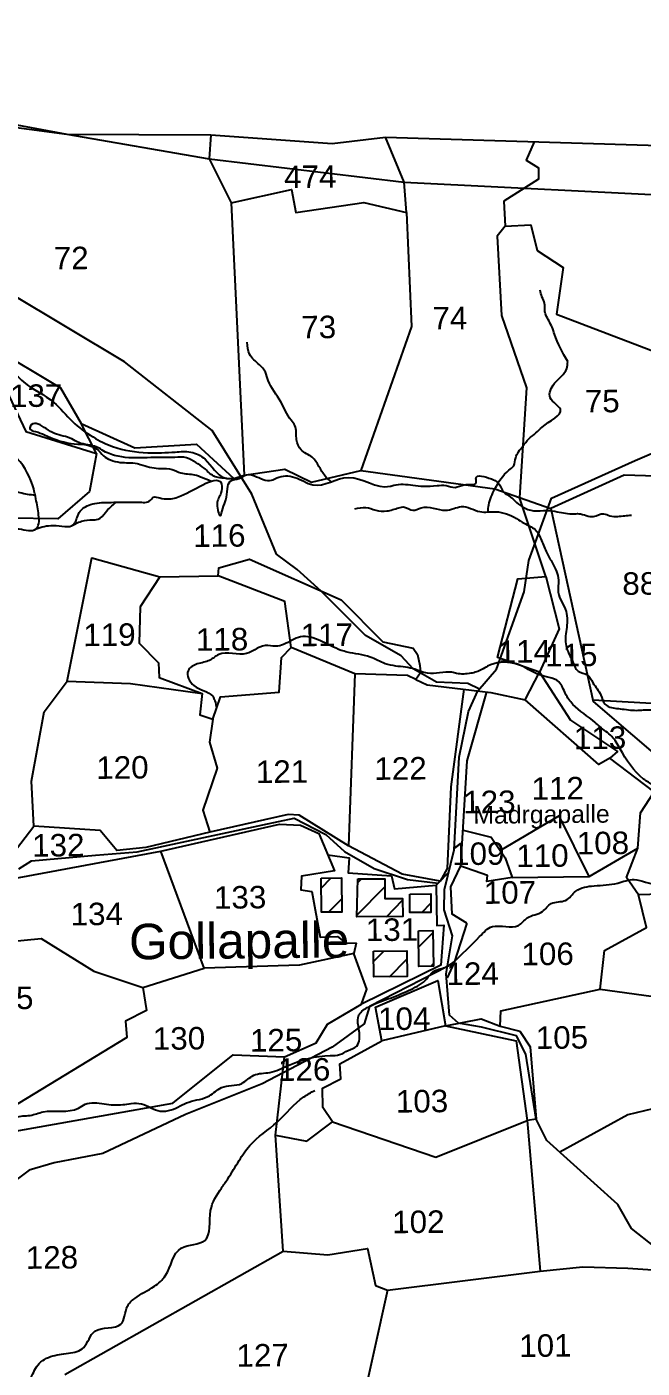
# Model space of a CAD drawing. Header units: inches. Extents: x 775404 to 782774, y 1566046 to 1574394.
# Drawn here: x 779540 to 780225, y 1570861 to 1572352 of the extents above; entities that cross this region are included whole.
import ezdxf
from ezdxf.enums import TextEntityAlignment as Align

# ---------------------------------------------------------------- set-up
doc = ezdxf.new("R2010")
doc.units = ezdxf.units.IN
doc.header["$MEASUREMENT"] = 0
for name, color, linetype in [('PLOT', 7, 'Continuous'), ('PLOT NO', 7, 'Continuous'), ('ROADS', 6, 'Continuous'), ('STREAM', 4, 'Continuous'), ('VILLAGE NAME', 1, 'Continuous')]:
    doc.layers.add(name, color=color, linetype=linetype)
doc.styles.get("Standard").update_dxf_attribs({"font": 'arial.ttf'})
doc.linetypes.add('DOTS', pattern='A,1e-06,-3,["●",Standard,S=3,R=0,X=-1.25,Y=-1.25],-3', length=6.000001)

msp = doc.modelspace()

# ---------------------------------------------------------------- hatches: boundary and pattern name
at = {"layer": 'PLOT'}
h = msp.add_hatch(dxfattribs=at)
h.set_pattern_fill('ANSI31', color=256, scale=197.263291, angle=0.51, style=0)
h.set_pattern_definition([(45.510009, (-725882.885, -1537707.97), (-17.59028522, 17.27988591), [])])
h.paths.add_polyline_path([(779991.9, 1571347.3), (779975.7, 1571347.2), (779976, 1571307.6), (779992.3, 1571307.8)])
h.paths.add_polyline_path([(779989.4, 1571388.2), (779966.1, 1571388), (779966.2, 1571367.4), (779989.6, 1571367.6)])
h.paths.add_polyline_path([(779958.1, 1571383.2), (779938.5, 1571383), (779938.3, 1571405.1), (779908.2, 1571404.9), (779907.1, 1571362.5), (779958.3, 1571362.9)])
h.paths.add_polyline_path([(779890.3, 1571406), (779867.4, 1571405.8), (779867.8, 1571367.7), (779890.7, 1571367.9)])
h.paths.add_polyline_path([(779962.8, 1571324.8), (779925.9, 1571324.5), (779926.1, 1571295.9), (779963.1, 1571296.2)])

# ---------------------------------------------------------------- linework, layer by layer
for points in [[(778893.2, 1573308.6), (778879.6, 1573194.5), (778923.9, 1573084.8), (779015.8, 1573076.8), (779073.6, 1573138.9), (779198.9, 1573241.1), (779270.5, 1573200.1), (779309.3, 1573134.2), (779330.3, 1573088.3), (779399.8, 1572959.1), (779553.7, 1572722.4), (779603.9, 1572661.9), (779619.8, 1572616.9), (779510.9, 1572460.5), (779440.8, 1572422.5), (779334.7, 1572272.8), (779372, 1572272.9), (779584.7, 1572232.9), (779744.8, 1572232.5), (779879.6, 1572222.6), (779939.1, 1572229.7), (780292.1, 1572219)], [(779744.8, 1572232.5), (779743, 1572205.5), (779767.6, 1572156.8), (779781.8, 1571853.9)], [(779767.6, 1572156.8), (779834.7, 1572171.5), (779839.4, 1572145.8), (779915, 1572156.9), (779962.5, 1572145.9), (779959.8, 1572179.6), (779939.1, 1572229.7)], [(780104.6, 1572224.7), (780095.4, 1572204.3), (780109.1, 1572195.7), (780109.2, 1572183.1), (780070.6, 1572158.4), (780072.3, 1572130.8), (780063.3, 1572119.8), (780068.1, 1572031.4), (780096, 1571951), (780088, 1571829)], [(779962.5, 1572145.9), (779968, 1572019.3), (779911.5, 1571858.9)], [(780072.3, 1572130.8), (780100.6, 1572132.2), (780107.9, 1572103.8), (780136.6, 1572084.8), (780129.4, 1572032.9), (780277.8, 1571976.1), (780300.4, 1571906), (780304.5, 1571853.4), (780299.6, 1571850.9), (780204.5, 1571853.7), (780123.1, 1571816.7)], [(779413.6, 1572019.9), (779500.6, 1571996.9), (779577.8, 1571951.1), (779600.6, 1571911.2), (779660.4, 1571884.3), (779728.9, 1571888.3), (779770.3, 1571850), (779781.8, 1571853.9), (779827, 1571860.5), (779856.7, 1571846), (779911.5, 1571858.9), (780060.8, 1571838.6), (780123.1, 1571816.7), (780170.1, 1571602), (780298.7, 1571492.1), (780448.1, 1571389.3), (780495.3, 1571397.3), (780534.4, 1571419.7), (780706, 1571446.7)], [(779389, 1571972.5), (779511.2, 1571961.3), (779539.1, 1571902.4), (779617.5, 1571877.8), (779600.6, 1571911.2)], [(779617.5, 1571877.8), (779610, 1571835.7), (779574.5, 1571805.3), (779465.4, 1571806.8), (779442.1, 1571778.9), (779414.1, 1571770.9)], [(780299.6, 1571850.9), (780293.6, 1571812.4), (780319.9, 1571696.1), (780330.9, 1571610.2), (780300.5, 1571596.2), (780169.7, 1571603.7)], [(779973, 1571626.5), (779985.3, 1571620.7), (780056.1, 1571612.2), (780094.5, 1571604), (780110.3, 1571634.9), (780063.5, 1571651), (780086.1, 1571738.7), (780117.4, 1571741.1), (780088, 1571829)], [(779499.3, 1571400.5), (779547.8, 1571463.4), (779545.4, 1571513.4), (779559.5, 1571590.7), (779584.9, 1571624.8), (779612.4, 1571762.1), (779688, 1571740.8), (779753, 1571741.9), (779753.9, 1571750.8), (779787.9, 1571760.4), (779889.6, 1571715.1), (779936.1, 1571668.5), (779969.9, 1571661.4), (779974.8, 1571654.3), (779977.3, 1571642), (779977.9, 1571634), (779973, 1571626.5), (779963.4, 1571630.9), (779904.9, 1571632.8), (779834.2, 1571662.2), (779827, 1571713.5), (779753, 1571741.9)], [(779688, 1571740.8), (779666.4, 1571707.5), (779665.2, 1571667.1), (779686.7, 1571645.2), (779687.3, 1571629), (779735.1, 1571611.2)], [(780117.4, 1571741.1), (780132.1, 1571683), (780110.3, 1571634.9)], [(779584.9, 1571624.8), (779655.5, 1571622), (779735.1, 1571611.2), (779732.6, 1571587.5), (779747.2, 1571582.5), (779755.4, 1571607.4), (779820.9, 1571612.6), (779823.3, 1571651.2), (779834.2, 1571662.2)], [(779904.9, 1571632.8), (779898, 1571441.8), (779842.9, 1571475.8), (779830.9, 1571476.3), (779743.8, 1571457)], [(780110.3, 1571634.9), (780144.8, 1571581.2), (780197.2, 1571546.5), (780188.5, 1571539.1)], [(780026.3, 1571615.8), (780011.6, 1571507.2), (780007.8, 1571416.4), (779999.8, 1571402.5), (779957.7, 1571410), (779898, 1571441.8)], [(780005.9, 1571241.4), (780045.6, 1571249.4), (780066.5, 1571241.2), (780067.4, 1571258.2), (780177.8, 1571282.4), (780182.6, 1571325.2), (780229.3, 1571350.8), (780220.6, 1571387.1), (780207.2, 1571406.4), (780219.8, 1571438.9), (780222.8, 1571478.3), (780238, 1571501.6), (780188.5, 1571539.1), (780176.3, 1571532), (780094.5, 1571604)], [(780029.6, 1571355.8), (780013.2, 1571365.7), (780011.7, 1571396.1), (780022.8, 1571419.3), (780029.9, 1571536), (780051.8, 1571612.8)], [(779747.2, 1571582.5), (779743.2, 1571557.1), (779751.8, 1571527.9), (779736, 1571481.2), (779743.8, 1571457), (779672.6, 1571439.7), (779640.1, 1571436.3), (779621.8, 1571458.6), (779547.8, 1571463.4)], [(779499.3, 1571400.5), (779689.1, 1571435.7), (779821.3, 1571465.8), (779844.6, 1571464.7), (779864.8, 1571455.4), (779882.5, 1571413.9), (779845.7, 1571407.8), (779845, 1571392.6), (779857.2, 1571391), (779866.4, 1571340.2), (779885.7, 1571340.9), (779894.5, 1571333.8), (779906.3, 1571333.4), (779903.7, 1571321.8), (779843.4, 1571308.9), (779737.4, 1571305.6), (779689.1, 1571435.7)], [(780165.6, 1571407.5), (780132.3, 1571475.1), (780066.3, 1571435.9)], [(780025.6, 1571459.1), (780056.7, 1571451.3), (780072.1, 1571428.1), (780080, 1571406.5), (780051.9, 1571401.9), (780052.5, 1571408.8), (780021.6, 1571419.3)], [(780080, 1571406.5), (780165.6, 1571407.5), (780219.8, 1571438.9)], [(779874.9, 1571431.7), (779898.6, 1571428.4), (779897.7, 1571411.6), (779945.8, 1571408.1), (779949.1, 1571393.8), (779995.6, 1571397.9)], [(779499.3, 1571400.5), (779522.2, 1571335.4), (779556.1, 1571338.5), (779614.7, 1571302.1), (779669.3, 1571284.2), (779737.4, 1571305.6)], [(779999.8, 1571402.5), (779995.6, 1571397.9), (779996.2, 1571353), (780004, 1571353.4), (780000.8, 1571309), (779912.3, 1571265.5), (779918.2, 1571282.4), (779903.7, 1571321.8)], [(779908.2, 1571404.9), (779938.3, 1571405.1), (779938.5, 1571383), (779958.1, 1571383.2), (779958.3, 1571362.9), (779907.1, 1571362.5), (779908.2, 1571404.9)], [(780177.8, 1571282.4), (780245.4, 1571272.8), (780345.1, 1571269.5), (780412.6, 1571256.4), (780483, 1571263.2), (780469.9, 1571295.9), (780456.9, 1571357.6), (780354.4, 1571384.9), (780322.3, 1571388.5), (780283.6, 1571389), (780220.6, 1571387.1)], [(779669.3, 1571284.2), (779673.4, 1571258.5), (779650.1, 1571246.5), (779651.4, 1571228.6), (779504.3, 1571139.1), (779357.5, 1571367.5), (779432.4, 1571365.4)], [(780029.6, 1571355.8), (780015.5, 1571311.8), (780007.8, 1571294.8)], [(779582.3, 1570853.7), (779825.2, 1570990.9), (779816.8, 1571119.8), (779851.6, 1571113.1), (779880.2, 1571134.6), (779869.3, 1571150.7), (779868.9, 1571172.2), (779889.4, 1571182.4), (779888.2, 1571199.2), (779934.9, 1571224.7), (779928, 1571262.2), (779997.4, 1571291.9), (780005.9, 1571241.4), (779934.9, 1571224.7)], [(779507.9, 1571120.8), (779702.5, 1571155.4), (779769.7, 1571209.1), (779826.7, 1571207.1), (779862.1, 1571222.6), (779874.6, 1571243.2), (779912.3, 1571265.5)], [(780005.9, 1571241.4), (780084.5, 1571224.9), (780096.7, 1571136.1), (780111, 1570968.5)], [(780066.5, 1571241.2), (780088.5, 1571235.4), (780099.9, 1571218.1), (780106.6, 1571137.7), (780096.7, 1571136.1)], [(779816.8, 1571119.8), (779826.7, 1571207.1)], [(779880.2, 1571134.6), (779995.1, 1571095.5), (780096.7, 1571136.1)], [(779825.2, 1570990.9), (779875, 1570986.8), (779919.1, 1570994), (779928, 1570952.5), (779941.2, 1570947.5), (779911.5, 1570813.7)], [(779941.2, 1570947.5), (780111, 1570968.5), (780158.7, 1570973.5), (780208.5, 1570972.1), (780247.4, 1570969.5)]]:
    msp.add_lwpolyline(points, dxfattribs=at)
for points in [[(779867.4, 1571405.8), (779890.3, 1571406), (779890.7, 1571367.9), (779867.8, 1571367.7)], [(779966.1, 1571388), (779989.4, 1571388.2), (779989.6, 1571367.6), (779966.2, 1571367.4)], [(779975.7, 1571347.2), (779991.9, 1571347.3), (779992.3, 1571307.8), (779976, 1571307.6)], [(779925.9, 1571324.5), (779962.8, 1571324.8), (779963.1, 1571296.2), (779926.1, 1571295.9)]]:
    msp.add_lwpolyline(points, close=True, dxfattribs=at)
msp.add_spline([(779467.9, 1570820.5), (779487.5, 1570819), (779504.4, 1570821), (779530.6, 1570835.4), (779546.9, 1570854.3), (779551, 1570862.3), (779566.6, 1570873.6), (779586.6, 1570877.3), (779603.4, 1570883.8), (779615.8, 1570901.8), (779644.6, 1570909.5), (779652.1, 1570929.6), (779660.2, 1570938.4), (779682, 1570951.8), (779694.2, 1570963.5), (779712, 1570994.3), (779738.2, 1571002.8), (779744.6, 1571036), (779756.7, 1571061.1), (779763.7, 1571071.4), (779776.3, 1571091.7), (779788.1, 1571108.2), (779818.9, 1571134.8), (779848.1, 1571162.4), (779860.4, 1571169.6)], degree=3, dxfattribs=at)
at = {"layer": 'ROADS', "linetype": 'DOTS', "ltscale": 3.5}
for points in [[(780043.6, 1571615.9), (780030.5, 1571622.2), (779995.7, 1571623.8), (779970, 1571638.5), (779956.6, 1571653.1), (779916.9, 1571675.7), (779867.6, 1571724.9), (779840.8, 1571749.1), (779818, 1571766), (779790.6, 1571832.6), (779746.4, 1571903.6), (779648.8, 1571980), (779521.4, 1572056.1), (779462.8, 1572121.2), (779379.5, 1572186.4), (779348.7, 1572210.5), (779320.8, 1572262.1), (779311.8, 1572383)], [(780062.5, 1571638.2), (780093.4, 1571724.1), (780098.6, 1571758.9), (780123.7, 1571828.1), (780216.7, 1571870.2), (780300.4, 1571906), (780385.6, 1571955.6), (780414.1, 1571988.2), (780532.5, 1572070.3), (780556.2, 1572077.8), (780632.3, 1572126.1), (780694.2, 1572179.2), (780716.1, 1572190), (780721.2, 1572211.4), (780833.1, 1572285.7)], [(779320.8, 1572262.1), (779344.6, 1572269.3), (779422.4, 1572254.5), (779584.7, 1572232.9), (779743, 1572205.5), (779959.8, 1572179.6), (780287.1, 1572163.4), (780585, 1572152.6), (780721.2, 1572211.4)], [(780427.5, 1570779.2), (780360.6, 1570868.7), (780306.6, 1570942.4), (780290.2, 1570963.5), (780265.2, 1570974.5), (780212.8, 1571016), (780197.3, 1571042.9), (780118.4, 1571113.9), (780106.6, 1571137.7), (780095.2, 1571210.1), (780084.7, 1571230.5), (780045.7, 1571239.9), (780020.3, 1571244.3), (780010.2, 1571253.4), (780006.6, 1571299.1), (780013.6, 1571341.5), (780004.5, 1571370.4), (780004.8, 1571392.9), (780015.6, 1571437.1), (780021.1, 1571540.1), (780031.4, 1571591.1), (780041.9, 1571613.9), (780062.5, 1571638.2)], [(779531.1, 1571416.1), (779545.4, 1571424.8), (779616.7, 1571431.3), (779662.9, 1571434.9), (779802.6, 1571464.8), (779837.5, 1571472.3), (779872.7, 1571454.2), (779893.4, 1571435.2), (779926.3, 1571416.3), (779963.4, 1571404.3), (779997.7, 1571400.2), (780009.6, 1571412.5)], [(780008, 1571307.6), (779921.3, 1571263.1), (779915.5, 1571243.5), (779879.9, 1571217.6), (779802, 1571177.1), (779716.8, 1571142.9), (779624.7, 1571099.3), (779570.4, 1571089.2), (779542.9, 1571081), (779469.1, 1571026.2), (779371.7, 1570995.4), (779283.8, 1570967), (779218.9, 1570947.9), (779149.1, 1570935.7), (779092.1, 1570930.7), (779010, 1570902.9), (778921.6, 1570888.7), (778904.7, 1570877.7), (778847.7, 1570854.5)], [(780756.3, 1571088.8), (780694.1, 1571108.3), (780625.6, 1571135.8), (780541.2, 1571142.2), (780503.6, 1571163), (780438.7, 1571170.1), (780414, 1571175.6), (780389.1, 1571169.6), (780333.4, 1571164.4), (780303.3, 1571176.5), (780275.6, 1571171.5), (780257, 1571160.8), (780236.4, 1571149.1), (780208.7, 1571142.6), (780132.9, 1571100.8)]]:
    msp.add_lwpolyline(points, dxfattribs=at)
at = {"layer": 'STREAM', "color": 4}
for points in [[(779278.9, 1572171.5), (779267.4, 1572151), (779253.7, 1572133.5), (779251.9, 1572120.8), (779251.7, 1572102.5), (779246, 1572077.5), (779262.9, 1572048.4), (779267.7, 1572037.3), (779272.7, 1572021.4), (779300, 1571999), (779306.7, 1571988.7), (779319.8, 1571986.7), (779343.5, 1571997), (779379.5, 1571996.6), (779418.9, 1571991.5), (779435.2, 1571983.8), (779449.4, 1571983.7), (779467.3, 1571976.9), (779482.1, 1571980.9), (779491.1, 1571975.1), (779503.8, 1571969.1), (779519.9, 1571969.3), (779536.4, 1571957.8), (779570.1, 1571934.8), (779590.9, 1571913.4), (779613.8, 1571896.3), (779635.5, 1571885.7), (779674.7, 1571878.8), (779705.3, 1571879.6), (779722.5, 1571879.5), (779738.4, 1571871.6), (779760.4, 1571850.8), (779770.3, 1571850)], [(780141.8, 1571980.2), (780127, 1572010.6), (780124.4, 1572018.3), (780117.5, 1572032.1), (780116.2, 1572037.2), (780116.1, 1572044.7), (780113.1, 1572052), (780111.1, 1572059.7)], [(779878.8, 1571846.4), (779872.1, 1571852.6), (779865.1, 1571863.6), (779857.4, 1571873.7), (779845.2, 1571882), (779840.2, 1571893.1), (779838.3, 1571909), (779834, 1571915), (779822.7, 1571935.4), (779808.7, 1571959), (779805.5, 1571968.3), (779798.8, 1571976.7), (779787.8, 1571988.3), (779785.2, 1572001.8)], [(780053.1, 1571812.9), (780053.9, 1571820.8), (780060.8, 1571838.6), (780076.4, 1571859.5), (780081.7, 1571864.4), (780083.9, 1571873.2), (780091.8, 1571886), (780098.6, 1571894.3), (780106.3, 1571900.8), (780113.2, 1571907.3), (780133.6, 1571927.1), (780122.4, 1571939.8), (780127.1, 1571956), (780140.6, 1571972.3), (780141.8, 1571980.2)], [(779762.7, 1571850.3), (779748, 1571852.9), (779737.4, 1571861.6), (779728.1, 1571867.8), (779717.9, 1571873.1), (779704.6, 1571873.6), (779689.3, 1571873.5), (779674.1, 1571873.3), (779641.7, 1571874.8), (779626, 1571880.6), (779618, 1571885.1), (779597.9, 1571890.1), (779590.3, 1571894.1), (779571, 1571900.2), (779561.7, 1571905.6), (779545.1, 1571909.7), (779543.6, 1571905.7), (779549.8, 1571902.4), (779559.8, 1571898.7), (779589.1, 1571889.2), (779617.7, 1571883.1), (779625.6, 1571875.4), (779633.1, 1571870.9), (779644, 1571868.1), (779662.9, 1571866.7), (779669.2, 1571864.8), (779689.3, 1571861.3), (779701.7, 1571860.2), (779711.5, 1571856.5), (779726.6, 1571854.3), (779735.5, 1571851.2), (779745.6, 1571847.3)], [(779420.1, 1571382.5), (779422.3, 1571379.5), (779425.9, 1571374.4), (779435.5, 1571374), (779438.1, 1571376.9), (779447.8, 1571385.5), (779455.7, 1571390.5), (779465.8, 1571398.1), (779471.7, 1571405.5), (779476.5, 1571411.2), (779482, 1571417.4), (779485.7, 1571437.2), (779489.3, 1571447.7), (779487.9, 1571462.2), (779484.4, 1571489.8), (779488, 1571498.8), (779487.1, 1571508.6), (779481.2, 1571524.6), (779483.3, 1571544.3), (779481.8, 1571558.2), (779481.6, 1571575.1), (779483.4, 1571585.3), (779480.1, 1571608.4), (779483, 1571624.1), (779485.1, 1571636.8), (779482.8, 1571651.6), (779485.3, 1571662.8), (779490.2, 1571683.6), (779489.5, 1571702.8), (779490.5, 1571726.4), (779494.2, 1571745.6), (779493.8, 1571761.2), (779491.1, 1571766.5), (779497.1, 1571782.6), (779514.4, 1571792.3), (779531.5, 1571794.1), (779550.4, 1571794.3), (779553.4, 1571800), (779553.3, 1571809.6), (779550.3, 1571827.7), (779547.8, 1571838.6), (779529.6, 1571872.3), (779522.7, 1571878.8), (779513.5, 1571886.2), (779503.4, 1571893.3), (779496.2, 1571896.5), (779484.4, 1571900.9), (779470.3, 1571901.5), (779454.3, 1571903.3), (779448.8, 1571906.5)], [(779549.6, 1571831.3), (779532.6, 1571834.2), (779510.7, 1571843.5), (779503.4, 1571846.7), (779486.2, 1571847.2), (779478.9, 1571851.4), (779466.2, 1571857.4), (779443.3, 1571858.2), (779436.4, 1571862.1), (779428.9, 1571866.5), (779421.4, 1571869.4), (779408.3, 1571870.6), (779391.6, 1571869.7), (779380.6, 1571865.1)], [(779550.4, 1571794.3), (779569.5, 1571797.9), (779592.4, 1571799.1), (779598.4, 1571812.2), (779611.1, 1571821.1), (779630.9, 1571823.6), (779655.4, 1571823.8), (779664.2, 1571823.9), (779677.6, 1571825.9), (779680.8, 1571829.2), (779688, 1571828.6), (779697.5, 1571827.4), (779711.5, 1571830.8), (779756.7, 1571844), (779756, 1571833.9), (779751.8, 1571821.6), (779755.5, 1571809), (779758.1, 1571816.7), (779761.5, 1571826.6), (779763.2, 1571838.6), (779766.5, 1571847.1), (779776.2, 1571850.1), (779784.4, 1571854.3), (779802.9, 1571849.1), (779812.4, 1571848.3), (779818.3, 1571850.9), (779827.9, 1571853.1), (779848.2, 1571847), (779858.3, 1571843), (779897.9, 1571851.4), (779944.1, 1571841.5), (779948.4, 1571842.7), (779969.4, 1571842.8), (779981.3, 1571841.6), (779996.4, 1571842.2), (780006.5, 1571842.3), (780016.4, 1571840.3), (780026.9, 1571843.2), (780040, 1571845.9), (780039.7, 1571850.2), (780056.8, 1571849.7), (780064.4, 1571845.2), (780070.4, 1571835.3), (780078.2, 1571829.4), (780082.9, 1571825.2), (780091.5, 1571818.6), (780103.8, 1571814.3), (780118.6, 1571814.5), (780130.1, 1571813.2), (780148.6, 1571810.9), (780154, 1571811), (780170.5, 1571808), (780181.5, 1571811), (780188.7, 1571808.6), (780197.5, 1571808), (780212.8, 1571809.5)], [(779591.3, 1571798.2), (779604.4, 1571803.6), (779616.1, 1571804.3), (779619.5, 1571804.8), (779627.6, 1571812.4), (779639, 1571823.6)], [(779904.8, 1571816.3), (779917.3, 1571817.9), (779928.2, 1571814.9), (779940.6, 1571814.1), (779953.8, 1571817.5), (779960.2, 1571818.4), (779969.5, 1571814.8), (779978.7, 1571817.5), (780005.8, 1571814.8), (780014.9, 1571816.6), (780023.5, 1571819), (780043.9, 1571813.3), (780061.8, 1571813.2), (780084.7, 1571805.6), (780093.3, 1571800.4), (780105.4, 1571793.3), (780112.7, 1571781.3), (780118.4, 1571767.3), (780124.8, 1571756), (780131.4, 1571737.2), (780131.2, 1571723.7), (780139.9, 1571702.3), (780140.3, 1571682.1), (780139.2, 1571673), (780143, 1571655.2), (780147.3, 1571646.6), (780153.3, 1571636), (780163.6, 1571631.7), (780169.8, 1571622.9), (780178.7, 1571609.3), (780183.3, 1571599.2), (780185.1, 1571597.7), (780200.1, 1571594), (780218.2, 1571592.3), (780226, 1571592.7), (780235.2, 1571592.8), (780277.5, 1571587.9), (780297.4, 1571591.3), (780320.1, 1571596.7), (780342.7, 1571599.3), (780369.4, 1571589), (780388.5, 1571585.7), (780396.5, 1571584.5), (780406.3, 1571580), (780420.7, 1571579.4), (780426, 1571578.9), (780443.8, 1571565.1), (780460.6, 1571558.9), (780474.9, 1571553.1), (780484.2, 1571546.3), (780489.9, 1571541.1), (780493.9, 1571533.3), (780504.7, 1571522), (780512, 1571516.5), (780523.3, 1571504), (780526.8, 1571499.1), (780539, 1571493.2)], [(780706.2, 1571387.3), (780699.3, 1571393.5), (780682.8, 1571401.3), (780671, 1571403.8), (780661.1, 1571408.2), (780649.2, 1571412.7), (780617.5, 1571410.1), (780607, 1571408.5), (780595.3, 1571407.9), (780559.2, 1571400.9), (780542.7, 1571398.9), (780529.2, 1571391.2), (780493.5, 1571383.4), (780478.7, 1571378), (780466.1, 1571377.8), (780447.3, 1571374.7), (780435.6, 1571373.7), (780420.2, 1571376.5), (780411.9, 1571379.7), (780376.8, 1571388.5), (780370.5, 1571399.2), (780358.2, 1571415.4), (780334.4, 1571437.2), (780332.7, 1571443.8), (780323.7, 1571449.7), (780293, 1571466.7), (780279.1, 1571479.7), (780273.3, 1571488.3), (780257.9, 1571493.5), (780246.5, 1571504.4), (780237.1, 1571509.3), (780226.2, 1571515.9), (780199.8, 1571549.7), (780190.7, 1571563.4), (780177.3, 1571574.2), (780172.2, 1571578.8), (780147.5, 1571598.9), (780139.3, 1571610.8), (780131.8, 1571624), (780108.9, 1571632.2), (780091.3, 1571641.4), (780082.3, 1571644.5), (780052.6, 1571641.4), (780046.3, 1571637.7), (780034, 1571633.5), (780018.2, 1571633.4), (780012.9, 1571634.6), (779985.7, 1571633.5), (779971.8, 1571638), (779950.5, 1571641.6), (779938.8, 1571644.2), (779922, 1571651.6), (779896.5, 1571657.1), (779889.8, 1571659), (779844.5, 1571673.9), (779825.6, 1571665.6), (779817.2, 1571663.5), (779805.3, 1571664.4), (779793.7, 1571659.7), (779784.6, 1571655.4), (779753.6, 1571654.3), (779743.5, 1571647.9), (779729.8, 1571643.9), (779719.5, 1571636.3), (779726, 1571619.9), (779746.9, 1571607.9), (779749.4, 1571602.9), (779751.3, 1571594.9)], [(779216.6, 1571099), (779223.7, 1571099.1), (779230.8, 1571103.3), (779248.5, 1571109.6), (779256.2, 1571110.7), (779260, 1571121.9), (779274, 1571126.1), (779281.2, 1571129.6), (779286.4, 1571134.5), (779297.1, 1571138), (779341.5, 1571142.6), (779360.5, 1571140), (779368.1, 1571135.4), (779396.8, 1571135.3), (779410.6, 1571130.7), (779429.2, 1571130.3), (779443.1, 1571128.6), (779458.3, 1571126.3), (779485.3, 1571129.4), (779503.1, 1571129.9), (779520.5, 1571133.9), (779528.2, 1571139.5), (779543.8, 1571141.9), (779558.2, 1571145.7), (779597.6, 1571150), (779605, 1571154.2), (779626.3, 1571154.6), (779646.9, 1571153.8), (779656.3, 1571155.2), (779667.6, 1571154.7), (779688.6, 1571146.6), (779700.7, 1571148), (779720.4, 1571156.7), (779743.3, 1571163.7), (779756.6, 1571172.7), (779779.2, 1571177.4), (779792.6, 1571186.5), (779810.4, 1571189.6), (779830.7, 1571197.4), (779877.6, 1571208.4), (779888.1, 1571209.5), (779897.4, 1571214), (779907.2, 1571219), (779910.2, 1571226.5), (779909.6, 1571253.7), (779920.5, 1571262.7), (779944.7, 1571272.4), (779967.3, 1571282), (779985, 1571293.7), (779992, 1571301.7), (780005.2, 1571306.4), (780019.5, 1571316.7), (780043.7, 1571340.7), (780058.1, 1571351.8), (780086.9, 1571353.1), (780096.8, 1571361.5), (780113.6, 1571368.7), (780123.5, 1571377.5), (780139.4, 1571381), (780150.8, 1571391.2), (780171.1, 1571397.2), (780197.4, 1571400.2), (780215.6, 1571404.1), (780228.1, 1571401.3), (780252.7, 1571396.8), (780267.6, 1571396.9), (780286.9, 1571396.7), (780310.6, 1571396.3), (780330.2, 1571391.9), (780343.3, 1571390.1), (780358.9, 1571389.8), (780377.9, 1571383.5), (780395.6, 1571378.5), (780411.8, 1571373.5), (780423.1, 1571369), (780447.2, 1571366.9), (780466.5, 1571366.7), (780483.3, 1571371.4), (780497.5, 1571372.1), (780507.9, 1571375.8), (780531.7, 1571378.9), (780559, 1571388), (780581.5, 1571388.4), (780602.7, 1571387.4), (780605.5, 1571391.3), (780615.7, 1571391.4), (780631.1, 1571388), (780637.1, 1571387.1)]]:
    msp.add_spline(points, degree=3, dxfattribs=at)

# ---------------------------------------------------------------- texts
at = {"layer": 'PLOT NO'}
for s, p in [('474', (779855.4, 1572185.8)), ('72', (779589.5, 1572095.3)), ('74', (780010.7, 1572028.5)), ('73', (779864.8, 1572018.6)), ('137', (779550.6, 1571942.3)), ('75', (780180.1, 1571936.2)), ('116', (779754.3, 1571786.7)), ('88', (780221.9, 1571733.4)), ('119', (779632.1, 1571676.4)), ('117', (779873.8, 1571676.3)), ('118', (779757.3, 1571671.3)), ('114', (780093.9, 1571657.9)), ('115', (780145.7, 1571653.8)), ('113', (780177.7, 1571561.8)), ('120', (779646.5, 1571528.8)), ('122', (779955.8, 1571527.7)), ('121', (779824, 1571524.2)), ('112', (780130.6, 1571505.6)), ('123', (780054.6, 1571490.5)), ('132', (779575.2, 1571442.3)), ('108', (780180.9, 1571444.8)), ('109', (780042.3, 1571432.9)), ('110', (780113.6, 1571430.7)), ('133', (779777.4, 1571384.4)), ('107', (780077.5, 1571389.8)), ('134', (779618, 1571365.9)), ('131', (779946.3, 1571348.4)), ('106', (780119.4, 1571321.5)), ('124', (780036, 1571299.5)), ('135', (779518.4, 1571272.4)), ('104', (779959.9, 1571249.4)), ('130', (779709.4, 1571227.5)), ('125', (779817.4, 1571225.5)), ('105', (780135.3, 1571228.5)), ('126', (779848.6, 1571192.9)), ('103', (779979.7, 1571157.7)), ('102', (779975.6, 1571023.5)), ('128', (779568.1, 1570983.9)), ('101', (780116.9, 1570885.9)), ('127', (779802.4, 1570875.1))]:
    msp.add_text(s, height=25, rotation=0.51, dxfattribs=at).set_placement(p, align=Align.MIDDLE_CENTER)
at = {"layer": 'VILLAGE NAME', "color": 32}
for s, height, p in [('Madrgapalle ', 19.726, (780036.9, 1571466.1)), ('Gollapalle ', 39.453, (779654, 1571315.3))]:
    msp.add_text(s, height=height, rotation=0.51, dxfattribs=at).set_placement(p)

doc.saveas('drawing.dxf')
